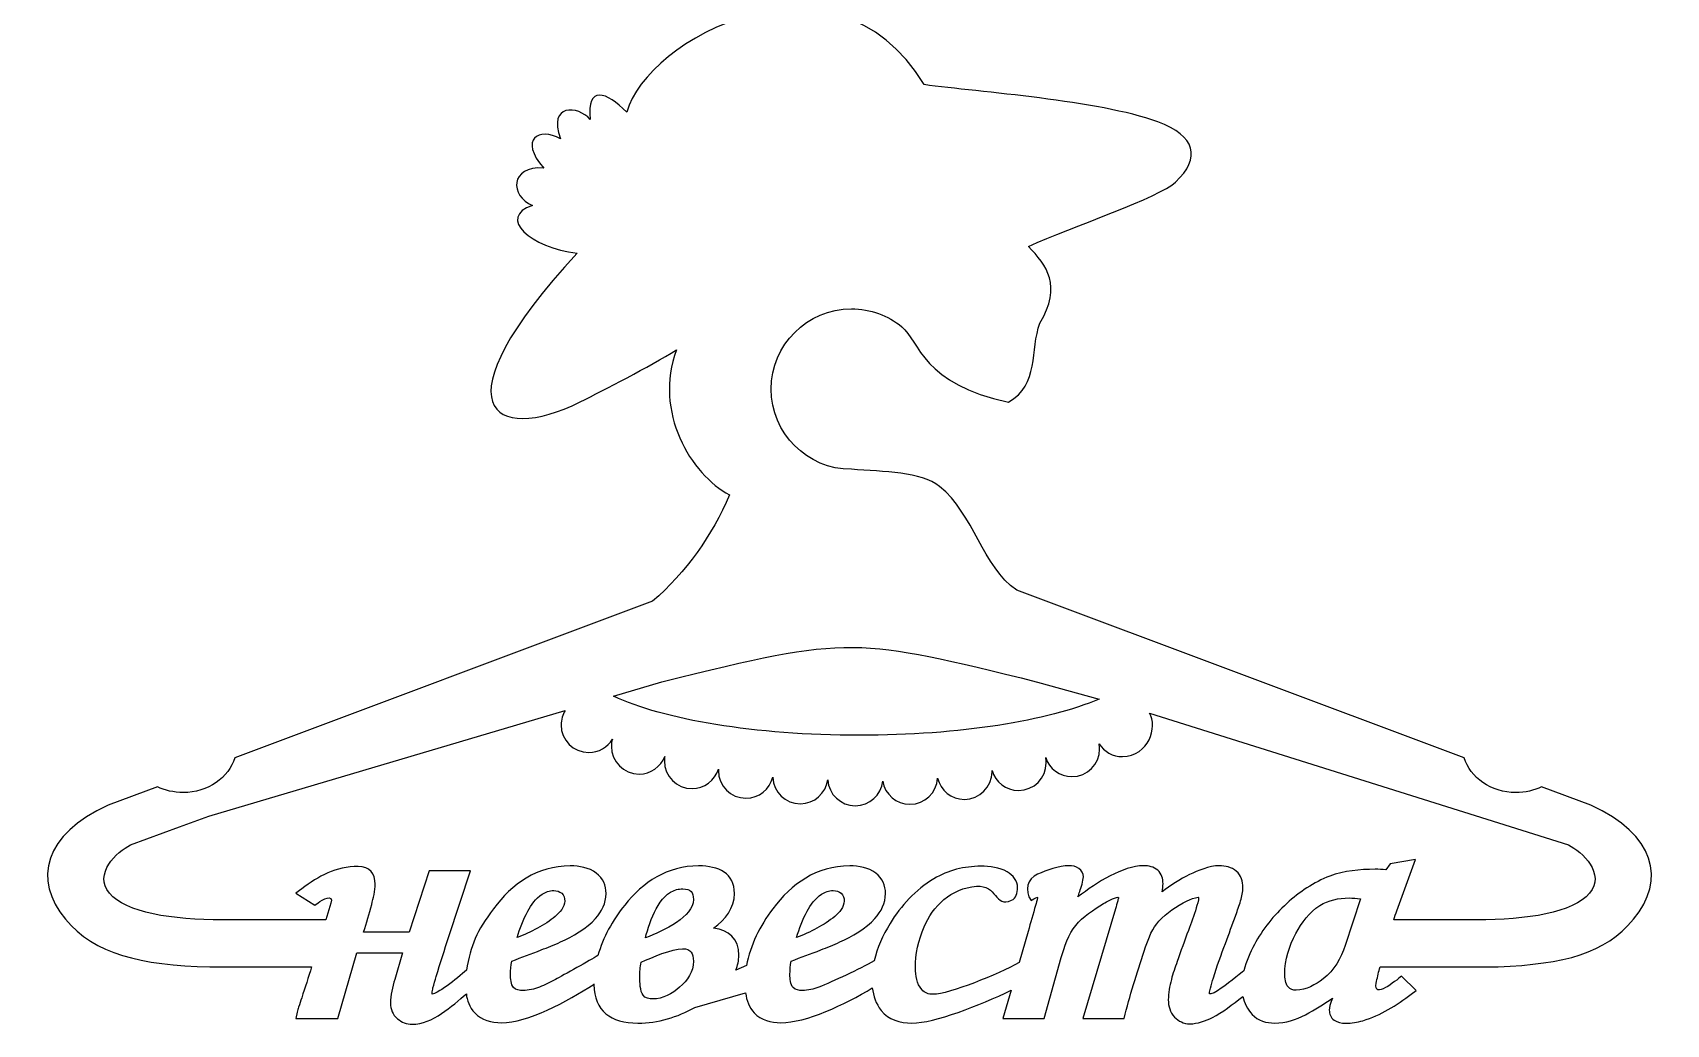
# Model space of a CAD drawing. Header units: millimetres. Extents: x -1234 to 1259, y 230 to 2117.
# Drawn here: x -199.4 to 259, y 264.1 to 542.2 of the extents above; entities that cross this region are included whole.
import ezdxf

# ---------------------------------------------------------------- set-up
doc = ezdxf.new("R2010")
doc.units = ezdxf.units.MM
doc.header["$MEASUREMENT"] = 0
doc.layers.add('layer 1', color=7, linetype='Continuous')

msp = doc.modelspace()

# ---------------------------------------------------------------- linework, layer by layer
at = {"layer": 'layer 1', "color": 230}
for points, knots in [([(140.167, 271.8835), (137.3288, 269.6771), (134.3697, 267.2959), (131.6939, 265.9913), (131.6939, 265.9913), (129.7726, 265.0563), (127.4728, 264.2101), (125.276, 264.2101), (125.276, 264.2101), (123.5652, 264.2101), (122.1329, 264.9343), (121.0086, 266.1165), (121.0086, 266.1165), (119.7333, 267.459), (119.2586, 269.1822), (119.2586, 270.9456), (119.2586, 270.9456), (119.2586, 272.8361), (119.635, 274.7843), (120.1172, 276.6167), (120.1172, 276.6167), (120.5601, 278.3006), (121.1657, 280.0128), (121.7395, 281.6609), (121.7395, 281.6609), (122.758, 284.5858), (123.826, 287.4993), (124.9046, 290.4047), (124.9046, 290.4047), (125.6782, 292.494), (126.4469, 294.607), (127.1, 296.732), (127.1, 296.732), (127.3133, 297.4268), (127.7806, 298.8776), (127.7806, 299.5936), (127.7806, 299.5936), (127.7806, 299.6162), (127.7806, 299.6491), (127.7795, 299.6827), (127.7795, 299.6827), (127.73, 299.6852), (127.6805, 299.6866), (127.6494, 299.6866), (127.6494, 299.6866), (126.7084, 299.6866), (125.3305, 299.0778), (124.5172, 298.6819), (124.5172, 298.6819), (121.5506, 297.2326), (118.8536, 295.3768), (116.633, 293.0275), (116.633, 293.0275), (114.8763, 291.1717), (113.6767, 288.1372), (112.9111, 285.8031), (112.9111, 285.8031), (110.8629, 279.5614), (108.7793, 273.221), (107.1435, 266.8743), (107.1435, 266.8743), (107.1435, 266.8743), (106.8471, 265.7249), (106.8471, 265.7249), (106.8471, 265.7249), (106.8471, 265.7249), (95.2392, 265.7249), (95.2392, 265.7249), (95.2392, 265.7249), (95.2392, 265.7249), (104.4298, 296.454), (104.4298, 296.454), (104.4298, 296.454), (104.6548, 297.2075), (104.8784, 297.9645), (105.0793, 298.7247), (105.0793, 298.7247), (105.1515, 299.001), (105.2651, 299.3852), (105.2994, 299.6724), (105.2994, 299.6724), (105.2994, 299.6742), (105.2994, 299.6749), (105.2994, 299.6774), (105.2994, 299.6774), (105.2297, 299.6852), (105.1497, 299.6866), (105.1069, 299.6866), (105.1069, 299.6866), (104.1451, 299.6866), (101.8966, 298.4088), (101.1035, 297.9394), (101.1035, 297.9394), (98.4142, 296.3471), (95.2141, 294.2292), (93.2816, 291.8304), (93.2816, 291.8304), (91.303, 289.3771), (90.0422, 285.7274), (89.2222, 282.7887), (89.2222, 282.7887), (89.2222, 282.7887), (84.4599, 265.7249), (84.4599, 265.7249), (84.4599, 265.7249), (84.4599, 265.7249), (72.8323, 265.7249), (72.8323, 265.7249), (72.8323, 265.7249), (72.8323, 265.7249), (75.1317, 273.6292), (75.1317, 273.6292), (75.1317, 273.6292), (66.3925, 269.3569), (53.6672, 264.4043), (47.3264, 264.4043), (47.3264, 264.4043), (43.9431, 264.4043), (40.7632, 265.3199), (38.6973, 267.9472), (38.6973, 267.9472), (37.2143, 269.831), (36.476, 272.0069), (36.2188, 274.2745), (36.2188, 274.2745), (28.513, 269.5688), (17.6035, 264.5016), (10.568, 264.5016), (10.568, 264.5016), (7.7181, 264.5016), (5.0345, 265.2318), (3.0846, 267.2514), (3.0846, 267.2514), (1.6243, 268.7647), (0.9447, 270.8045), (0.6667, 272.8563), (0.6667, 272.8563), (0.6667, 272.8563), (-13.5692, 268.7513), (-13.5692, 268.7513), (-13.5692, 268.7513), (-13.5692, 268.7513), (-13.5692, 268.7513), (-13.5692, 268.7513), (-13.5692, 268.7513), (-18.4564, 266.1324), (-23.831, 264.4043), (-29.5491, 264.4043), (-29.5491, 264.4043), (-37.1927, 264.4043), (-41.8726, 267.8319), (-41.8726, 275.196), (-41.8726, 275.196), (-41.8726, 275.2558), (-41.8708, 275.3152), (-41.8708, 275.3733), (-41.8708, 275.3733), (-49.4617, 270.3634), (-60.546, 264.5016), (-67.8362, 264.5016), (-67.8362, 264.5016), (-70.685, 264.5016), (-73.3686, 265.2318), (-75.3178, 267.2514), (-75.3178, 267.2514), (-76.7979, 268.7849), (-77.5677, 271.0617), (-77.6894, 272.4707), (-77.6894, 272.4707), (-77.6894, 272.6267), (-77.6894, 272.4707), (-77.6894, 272.6267), (-77.6894, 272.6267), (-81.7448, 269.1815), (-87.0724, 264.0665), (-92.914, 264.0665), (-92.914, 264.0665), (-94.4885, 264.0665), (-95.8629, 264.6696), (-97.0282, 265.6375), (-97.0282, 265.6375), (-98.3993, 266.7795), (-98.9894, 268.3119), (-98.9894, 270.0096), (-98.9894, 270.0096), (-98.9894, 272.1604), (-98.3668, 274.5685), (-97.7668, 276.6351), (-97.7668, 276.6351), (-97.7668, 276.6351), (-95.6068, 284.0824), (-95.6068, 284.0824), (-95.6068, 284.0824), (-95.6068, 284.0824), (-108.3746, 284.0824), (-108.3746, 284.0824), (-108.3746, 284.0824), (-108.3746, 284.0824), (-113.712, 265.7249), (-113.712, 265.7249), (-113.712, 265.7249), (-113.712, 265.7249), (-125.5197, 265.7249), (-125.5197, 265.7249), (-125.5197, 265.7249), (-125.5197, 265.7249), (-125.1384, 267.5188), (-125.1384, 267.5188), (-125.1384, 267.5188), (-125.0418, 267.9674), (-124.8872, 268.441), (-124.751, 268.8822), (-124.751, 268.8822), (-124.479, 269.7595), (-124.1846, 270.6333), (-123.885, 271.501), (-123.885, 271.501), (-122.8994, 274.3594), (-122.0087, 277.2736), (-121.125, 280.1663), (-121.125, 280.1663), (-121.125, 280.1663), (-149.6477, 280.1631), (-149.6477, 280.1631), (-149.6477, 280.1631), (-169.2585, 280.7454), (-182.0256, 283.7138), (-190.1291, 293.5167), (-190.1291, 293.5167), (-199.3657, 304.711), (-196.27, 317.2856), (-178.1407, 325.572), (-178.1407, 325.572), (-178.1407, 325.572), (-164.3866, 330.7199), (-164.3866, 330.7199), (-164.3866, 330.7199), (-162.2389, 329.677), (-159.769, 329.0824), (-157.1402, 329.0824), (-157.1402, 329.0824), (-150.1928, 329.0824), (-144.3505, 333.2301), (-142.6447, 338.8584), (-142.6447, 338.8584), (-142.6447, 338.8584), (-25.4809, 382.7164), (-25.4809, 382.7164), (-25.4809, 382.7164), (-15.9755, 390.8971), (-8.7854, 401.1263), (-3.8451, 412.548), (-3.8451, 412.548), (-14.6453, 418.2612), (-25.2969, 435.9391), (-18.6866, 453.2707), (-18.6866, 453.2707), (-26.6271, 448.4508), (-38.7404, 442.1108), (-45.7356, 438.6563), (-45.7356, 438.6563), (-70.1809, 426.5847), (-86.6539, 437.1196), (-46.574, 480.413), (-46.574, 480.413), (-59.6771, 481.8507), (-69.1603, 490.4102), (-59.1161, 493.7886), (-59.1161, 493.7886), (-65.523, 496.3399), (-65.5357, 504.9036), (-55.9712, 504.2545), (-55.9712, 504.2545), (-63.059, 512.3283), (-57.3685, 515.8626), (-51.2404, 512.462), (-51.2404, 512.462), (-54.9287, 522.4202), (-46.3019, 521.7626), (-42.9253, 517.8985), (-42.9253, 517.8985), (-44.1097, 527.4906), (-38.2264, 525.7749), (-32.6954, 519.9308), (-32.6954, 519.9308), (-27.2681, 540.061), (25.2867, 569.4373), (50.7561, 527.6434), (50.7561, 527.6434), (66.3964, 525.506), (99.699, 523.2848), (116.2863, 517.2179), (116.2863, 517.2179), (127.0494, 513.2809), (128.4793, 507.1889), (121.2934, 500.2744), (121.2934, 500.2744), (116.9383, 496.083), (92.2719, 487.8299), (80.0291, 482.2657), (80.0291, 482.2657), (85.1883, 476.9289), (89.4776, 471.2713), (83.2586, 460.776), (83.2586, 460.776), (80.4366, 453.2799), (83.1156, 443.4593), (74.473, 438.6075), (74.473, 438.6075), (50.3857, 443.524), (49.4026, 455.5701), (44.4808, 459.7576), (44.4808, 459.7576), (40.6196, 462.878), (35.7038, 464.7466), (30.3529, 464.7466), (30.3529, 464.7466), (17.9261, 464.7466), (7.8515, 454.6712), (7.8515, 442.2462), (7.8515, 442.2462), (7.8515, 429.8195), (17.9261, 419.7459), (30.3529, 419.7459), (30.3529, 419.7459), (39.5406, 419.0041), (49.7925, 419.1527), (55.1031, 414.909), (55.1031, 414.909), (64.749, 407.2049), (67.0661, 392.4508), (76.754, 385.8437), (76.754, 385.8437), (76.754, 385.8437), (202.2768, 338.8584), (202.2768, 338.8584), (202.2768, 338.8584), (203.9822, 333.2294), (209.8249, 329.0824), (216.773, 329.0824), (216.773, 329.0824), (219.4007, 329.0824), (221.8699, 329.6763), (224.0183, 330.7199), (224.0183, 330.7199), (224.0183, 330.7199), (237.7727, 325.572), (237.7727, 325.572), (237.7727, 325.572), (255.9024, 317.2856), (258.9978, 304.711), (249.7608, 293.5167), (249.7608, 293.5167), (241.866, 283.9657), (230.4892, 280.9739), (211.7723, 280.2134), (211.7723, 280.2134), (211.7723, 280.2134), (178.6731, 280.2084), (178.6731, 280.2084), (178.6731, 280.2084), (178.6731, 280.2084), (178.5362, 279.6665), (178.5362, 279.6665), (178.5362, 279.6665), (178.1944, 278.3179), (177.8658, 276.9553), (177.6019, 275.5908), (177.6019, 275.5908), (176.7165, 271.0189), (182.9864, 276.2011), (184.7156, 277.5704), (184.7156, 277.5704), (184.7156, 277.5704), (188.8231, 273.5132), (188.8231, 273.5132), (188.8231, 273.5132), (188.8231, 273.5132), (187.4512, 272.4965), (187.4512, 272.4965), (187.4512, 272.4965), (183.3119, 269.4284), (178.9059, 266.5937), (173.8195, 265.0864), (173.8195, 265.0864), (172.2772, 264.6293), (170.664, 264.3562), (169.0424, 264.3562), (169.0424, 264.3562), (167.8966, 264.3562), (166.6977, 264.5639), (165.7825, 265.2512), (165.7825, 265.2512), (164.8366, 265.9609), (164.4315, 266.9648), (164.4315, 268.0774), (164.4315, 268.0774), (164.4315, 268.8712), (164.6997, 269.7436), (164.9693, 270.4893), (164.9693, 270.4893), (164.9693, 270.4893), (165.3096, 271.4314), (165.3096, 271.4314), (165.3096, 271.4314), (162.9345, 269.6735), (160.3846, 268.1237), (157.7119, 266.7618), (157.7119, 266.7618), (155.1083, 265.4377), (152.1703, 264.4043), (149.1708, 264.4043), (149.1708, 264.4043), (146.7144, 264.4043), (144.4418, 265.0913), (142.799, 266.8499), (142.799, 266.8499), (141.3843, 268.3639), (140.5593, 270.0761), (140.167, 271.8835)], [0, 0, 0, 0, 0.00943396, 0.00943396, 0.00943396, 0.00943396, 0.01886792, 0.01886792, 0.01886792, 0.01886792, 0.02830189, 0.02830189, 0.02830189, 0.02830189, 0.03773585, 0.03773585, 0.03773585, 0.03773585, 0.04716981, 0.04716981, 0.04716981, 0.04716981, 0.05660377, 0.05660377, 0.05660377, 0.05660377, 0.06603774, 0.06603774, 0.06603774, 0.06603774, 0.0754717, 0.0754717, 0.0754717, 0.0754717, 0.08490566, 0.08490566, 0.08490566, 0.08490566, 0.09433962, 0.09433962, 0.09433962, 0.09433962, 0.10377358, 0.10377358, 0.10377358, 0.10377358, 0.11320755, 0.11320755, 0.11320755, 0.11320755, 0.12264151, 0.12264151, 0.12264151, 0.12264151, 0.13207547, 0.13207547, 0.13207547, 0.13207547, 0.14150943, 0.14150943, 0.14150943, 0.14150943, 0.1509434, 0.1509434, 0.1509434, 0.1509434, 0.16037736, 0.16037736, 0.16037736, 0.16037736, 0.16981132, 0.16981132, 0.16981132, 0.16981132, 0.17924528, 0.17924528, 0.17924528, 0.17924528, 0.18867925, 0.18867925, 0.18867925, 0.18867925, 0.19811321, 0.19811321, 0.19811321, 0.19811321, 0.20754717, 0.20754717, 0.20754717, 0.20754717, 0.21698113, 0.21698113, 0.21698113, 0.21698113, 0.22641509, 0.22641509, 0.22641509, 0.22641509, 0.23584906, 0.23584906, 0.23584906, 0.23584906, 0.24528302, 0.24528302, 0.24528302, 0.24528302, 0.25471698, 0.25471698, 0.25471698, 0.25471698, 0.26415094, 0.26415094, 0.26415094, 0.26415094, 0.27358491, 0.27358491, 0.27358491, 0.27358491, 0.28301887, 0.28301887, 0.28301887, 0.28301887, 0.29245283, 0.29245283, 0.29245283, 0.29245283, 0.30188679, 0.30188679, 0.30188679, 0.30188679, 0.31132075, 0.31132075, 0.31132075, 0.31132075, 0.32075472, 0.32075472, 0.32075472, 0.32075472, 0.33018868, 0.33018868, 0.33018868, 0.33018868, 0.33962264, 0.33962264, 0.33962264, 0.33962264, 0.3490566, 0.3490566, 0.3490566, 0.3490566, 0.35849057, 0.35849057, 0.35849057, 0.35849057, 0.36792453, 0.36792453, 0.36792453, 0.36792453, 0.37735849, 0.37735849, 0.37735849, 0.37735849, 0.38679245, 0.38679245, 0.38679245, 0.38679245, 0.39622642, 0.39622642, 0.39622642, 0.39622642, 0.40566038, 0.40566038, 0.40566038, 0.40566038, 0.41509434, 0.41509434, 0.41509434, 0.41509434, 0.4245283, 0.4245283, 0.4245283, 0.4245283, 0.43396226, 0.43396226, 0.43396226, 0.43396226, 0.44339623, 0.44339623, 0.44339623, 0.44339623, 0.45283019, 0.45283019, 0.45283019, 0.45283019, 0.46226415, 0.46226415, 0.46226415, 0.46226415, 0.47169811, 0.47169811, 0.47169811, 0.47169811, 0.48113208, 0.48113208, 0.48113208, 0.48113208, 0.49056604, 0.49056604, 0.49056604, 0.49056604, 0.5, 0.5, 0.5, 0.5, 0.50943396, 0.50943396, 0.50943396, 0.50943396, 0.51886792, 0.51886792, 0.51886792, 0.51886792, 0.52830189, 0.52830189, 0.52830189, 0.52830189, 0.53773585, 0.53773585, 0.53773585, 0.53773585, 0.54716981, 0.54716981, 0.54716981, 0.54716981, 0.55660377, 0.55660377, 0.55660377, 0.55660377, 0.56603774, 0.56603774, 0.56603774, 0.56603774, 0.5754717, 0.5754717, 0.5754717, 0.5754717, 0.58490566, 0.58490566, 0.58490566, 0.58490566, 0.59433962, 0.59433962, 0.59433962, 0.59433962, 0.60377358, 0.60377358, 0.60377358, 0.60377358, 0.61320755, 0.61320755, 0.61320755, 0.61320755, 0.62264151, 0.62264151, 0.62264151, 0.62264151, 0.63207547, 0.63207547, 0.63207547, 0.63207547, 0.64150943, 0.64150943, 0.64150943, 0.64150943, 0.6509434, 0.6509434, 0.6509434, 0.6509434, 0.66037736, 0.66037736, 0.66037736, 0.66037736, 0.66981132, 0.66981132, 0.66981132, 0.66981132, 0.67924528, 0.67924528, 0.67924528, 0.67924528, 0.68867925, 0.68867925, 0.68867925, 0.68867925, 0.69811321, 0.69811321, 0.69811321, 0.69811321, 0.70754717, 0.70754717, 0.70754717, 0.70754717, 0.71698113, 0.71698113, 0.71698113, 0.71698113, 0.72641509, 0.72641509, 0.72641509, 0.72641509, 0.73584906, 0.73584906, 0.73584906, 0.73584906, 0.74528302, 0.74528302, 0.74528302, 0.74528302, 0.75471698, 0.75471698, 0.75471698, 0.75471698, 0.76415094, 0.76415094, 0.76415094, 0.76415094, 0.77358491, 0.77358491, 0.77358491, 0.77358491, 0.78301887, 0.78301887, 0.78301887, 0.78301887, 0.79245283, 0.79245283, 0.79245283, 0.79245283, 0.80188679, 0.80188679, 0.80188679, 0.80188679, 0.81132075, 0.81132075, 0.81132075, 0.81132075, 0.82075472, 0.82075472, 0.82075472, 0.82075472, 0.83018868, 0.83018868, 0.83018868, 0.83018868, 0.83962264, 0.83962264, 0.83962264, 0.83962264, 0.8490566, 0.8490566, 0.8490566, 0.8490566, 0.85849057, 0.85849057, 0.85849057, 0.85849057, 0.86792453, 0.86792453, 0.86792453, 0.86792453, 0.87735849, 0.87735849, 0.87735849, 0.87735849, 0.88679245, 0.88679245, 0.88679245, 0.88679245, 0.89622642, 0.89622642, 0.89622642, 0.89622642, 0.90566038, 0.90566038, 0.90566038, 0.90566038, 0.91509434, 0.91509434, 0.91509434, 0.91509434, 0.9245283, 0.9245283, 0.9245283, 0.9245283, 0.93396226, 0.93396226, 0.93396226, 0.93396226, 0.94339623, 0.94339623, 0.94339623, 0.94339623, 0.95283019, 0.95283019, 0.95283019, 0.95283019, 0.96226415, 0.96226415, 0.96226415, 0.96226415, 0.97169811, 0.97169811, 0.97169811, 0.97169811, 0.98113208, 0.98113208, 0.98113208, 0.98113208, 1, 1, 1, 1]), ([(-36.3653, 356.1094), (-22.4648, 349.5429), (3.2307, 345.1326), (32.6371, 345.1326), (32.6371, 345.1326), (60.8219, 345.1326), (85.5983, 349.1814), (99.8476, 355.3021), (99.8476, 355.3021), (99.8476, 355.3021), (82.568, 360.0817), (82.568, 360.0817), (82.568, 360.0817), (31.6423, 372.5548), (30.4275, 373.4487), (-22.7966, 360.133), (-22.7966, 360.133), (-22.7966, 360.133), (-36.3653, 356.1094), (-36.3653, 356.1094)], [0, 0, 0, 0, 0.16666667, 0.16666667, 0.16666667, 0.16666667, 0.33333333, 0.33333333, 0.33333333, 0.33333333, 0.5, 0.5, 0.5, 0.5, 0.66666667, 0.66666667, 0.66666667, 0.66666667, 1, 1, 1, 1]), ([(-117.0996, 293.3579), (-117.0996, 293.3579), (-115.6757, 298.0239), (-115.6757, 298.0239), (-115.6757, 298.0239), (-114.8069, 300.8689), (-118.203, 299.0173), (-119.2412, 298.1888), (-119.2412, 298.1888), (-119.2412, 298.1888), (-120.1713, 297.4445), (-120.1713, 297.4445), (-120.1713, 297.4445), (-120.1713, 297.4445), (-125.5275, 300.826), (-125.5275, 300.826), (-125.5275, 300.826), (-125.5275, 300.826), (-123.8521, 302.0996), (-123.8521, 302.0996), (-123.8521, 302.0996), (-119.232, 305.6159), (-114.3095, 308.3554), (-108.0403, 308.3554), (-108.0403, 308.3554), (-104.7889, 308.3554), (-103.249, 306.2888), (-103.249, 303.4088), (-103.249, 303.4088), (-103.249, 301.6241), (-103.8033, 299.4043), (-104.2452, 297.6712), (-104.2452, 297.6712), (-104.9038, 295.0842), (-105.686, 292.5043), (-106.506, 289.9494), (-106.506, 289.9494), (-106.506, 289.9494), (-93.7071, 289.9494), (-93.7071, 289.9494), (-93.7071, 289.9494), (-93.7071, 289.9494), (-88.0923, 307.1314), (-88.0923, 307.1314), (-88.0923, 307.1314), (-88.0923, 307.1314), (-76.5007, 307.1314), (-76.5007, 307.1314), (-76.5007, 307.1314), (-76.5007, 307.1314), (-82.5793, 288.7159), (-82.5793, 288.7159), (-82.5793, 288.7159), (-83.8076, 284.9958), (-85.039, 281.2612), (-86.1523, 277.5089), (-86.1523, 277.5089), (-86.4699, 276.4402), (-86.7827, 275.3591), (-87.0462, 274.2759), (-87.0462, 274.2759), (-87.1371, 273.8981), (-87.3126, 273.2309), (-87.3126, 272.8446), (-87.3126, 272.8446), (-87.3126, 272.7689), (-87.3076, 272.6108), (-87.2839, 272.4933), (-87.2839, 272.4933), (-87.2716, 272.4933), (-87.2588, 272.4933), (-87.2471, 272.4933), (-87.2471, 272.4933), (-86.6716, 272.5393), (-85.0744, 273.5443), (-84.6074, 273.851), (-84.6074, 273.851), (-82.574, 275.1819), (-80.6124, 276.7628), (-78.7531, 278.2988), (-78.7531, 278.2988), (-78.7531, 278.2988), (-77.6381, 279.2228), (-77.6381, 279.2228), (-77.6381, 279.2228), (-77.6381, 279.2228), (-77.6381, 279.2228), (-77.6381, 279.2228), (-77.6381, 279.2228), (-76.551, 286.1996), (-74.7429, 290.2668), (-70.0825, 296.4915), (-70.0825, 296.4915), (-64.8802, 303.4346), (-57.9137, 308.5008), (-48.5366, 308.5008), (-48.5366, 308.5008), (-45.9715, 308.5008), (-43.2596, 308.048), (-41.2273, 306.4819), (-41.2273, 306.4819), (-39.3209, 305.0142), (-38.4875, 303.0038), (-38.4875, 300.7192), (-38.4875, 300.7192), (-38.4875, 298.0788), (-39.6747, 295.7415), (-41.4424, 293.73), (-41.4424, 293.73), (-43.8695, 290.9669), (-47.9176, 288.7421), (-51.2966, 287.1576), (-51.2966, 287.1576), (-53.029, 286.3433), (-54.8798, 285.6301), (-56.6713, 284.9335), (-56.6713, 284.9335), (-59.421, 283.8648), (-62.1892, 282.8322), (-64.9608, 281.8099), (-64.9608, 281.8099), (-65.1727, 280.559), (-65.3004, 279.2954), (-65.3004, 278.0289), (-65.3004, 278.0289), (-65.3004, 277.0242), (-65.1979, 275.1684), (-64.4182, 274.3735), (-64.4182, 274.3735), (-63.7552, 273.6989), (-62.7431, 273.5408), (-61.8046, 273.5408), (-61.8046, 273.5408), (-60.2308, 273.5408), (-58.6438, 273.9483), (-57.1969, 274.5055), (-57.1969, 274.5055), (-55.6563, 275.0987), (-54.1313, 275.8717), (-52.6837, 276.6411), (-52.6837, 276.6411), (-50.5102, 277.7979), (-42.8581, 282.0879), (-40.7628, 283.3607), (-40.7628, 283.3607), (-40.7628, 283.3607), (-40.7561, 283.365), (-40.7561, 283.365), (-40.7561, 283.365), (-39.3538, 288.4545), (-36.7006, 293.1746), (-33.2289, 297.5117), (-33.2289, 297.5117), (-28.0881, 303.9338), (-21.3349, 308.5008), (-12.5048, 308.5008), (-12.5048, 308.5008), (-6.9278, 308.5008), (-2.4538, 306.4433), (-2.4538, 300.7192), (-2.4538, 300.7192), (-2.4538, 296.6662), (-5.05, 293.4948), (-8.2996, 291.0666), (-8.2996, 291.0666), (-4.0461, 290.5123), (-1.2288, 288.1011), (-1.2288, 283.4573), (-1.2288, 283.4573), (-1.2288, 281.9602), (-1.55, 280.5604), (-2.1061, 279.2564), (-2.1061, 279.2564), (-2.1061, 279.2564), (0.9387, 280.5201), (0.9387, 280.5201), (0.9387, 280.5201), (1.9596, 286.2895), (4.679, 291.628), (8.3213, 296.4915), (8.3213, 296.4915), (13.5225, 303.4346), (20.4884, 308.5008), (29.8664, 308.5008), (29.8664, 308.5008), (32.4322, 308.5008), (35.1434, 308.048), (37.1758, 306.4819), (37.1758, 306.4819), (39.0822, 305.0142), (39.9145, 303.0038), (39.9145, 300.7192), (39.9145, 300.7192), (39.9145, 298.0788), (38.7284, 295.7415), (36.96, 293.73), (36.96, 293.73), (34.5343, 290.9669), (30.4862, 288.7421), (27.1071, 287.1576), (27.1071, 287.1576), (25.373, 286.3433), (23.5232, 285.6301), (21.7318, 284.9335), (21.7318, 284.9335), (18.9821, 283.8648), (16.2129, 282.8322), (13.4412, 281.8099), (13.4412, 281.8099), (13.231, 280.559), (13.1026, 279.2954), (13.1026, 278.0289), (13.1026, 278.0289), (13.1026, 277.0242), (13.2059, 275.1684), (13.9856, 274.3735), (13.9856, 274.3735), (14.6485, 273.6989), (15.6599, 273.5408), (16.5977, 273.5408), (16.5977, 273.5408), (18.172, 273.5408), (19.7582, 273.9483), (21.2051, 274.5055), (21.2051, 274.5055), (25.1657, 276.0302), (32.5649, 279.5331), (36.7516, 281.8587), (36.7516, 281.8587), (37.5808, 285.5324), (39.1635, 289.0403), (41.1891, 292.3228), (41.1891, 292.3228), (44.2767, 297.3217), (48.2827, 301.7745), (53.5186, 304.9133), (53.5186, 304.9133), (57.5019, 307.2994), (61.9394, 308.4035), (66.6663, 308.4035), (66.6663, 308.4035), (69.1239, 308.4035), (71.9274, 308.1145), (74.0411, 306.8442), (74.0411, 306.8442), (75.7561, 305.8133), (76.9716, 304.3396), (76.9716, 302.3787), (76.9716, 302.3787), (76.9716, 300.9746), (76.592, 299.4648), (75.2393, 298.8517), (75.2393, 298.8517), (70.5721, 296.7327), (71.2669, 303.2373), (65.4473, 302.8046), (65.4473, 302.8046), (58.2908, 302.2718), (53.1532, 297.1049), (50.7409, 291.3928), (50.7409, 291.3928), (49.1748, 287.6833), (48.301, 283.8104), (48.301, 279.8179), (48.301, 279.8179), (48.301, 277.7601), (48.6828, 275.4833), (50.09, 273.8256), (50.09, 273.8256), (50.9072, 272.8619), (51.9348, 272.4933), (53.2395, 272.4933), (53.2395, 272.4933), (57.9009, 272.4933), (71.4693, 278.1106), (77.3816, 281.3663), (77.3816, 281.3663), (77.3816, 281.3663), (79.9265, 290.1132), (79.9265, 290.1132), (79.9265, 290.1132), (80.6365, 292.5496), (81.3479, 294.9869), (82.0211, 297.4318), (82.0211, 297.4318), (82.2107, 298.1223), (82.4, 298.8164), (82.5705, 299.5111), (82.5705, 299.5111), (82.5882, 299.5844), (82.6101, 299.665), (82.6303, 299.7489), (82.6303, 299.7489), (81.9514, 299.4892), (81.1003, 299.0162), (80.7515, 298.8139), (80.7515, 298.8139), (78.8706, 301.5385), (79.6265, 305.0057), (82.6048, 306.1872), (82.6048, 306.1872), (85.16, 307.2867), (88.5331, 308.5478), (91.3847, 308.5478), (91.3847, 308.5478), (92.36, 308.5478), (93.3657, 308.3706), (94.1631, 307.8163), (94.1631, 307.8163), (94.9898, 307.2414), (95.4243, 306.397), (95.4243, 305.4387), (95.4243, 305.4387), (95.4243, 304.2564), (94.8016, 302.476), (94.4192, 301.3468), (94.4192, 301.3468), (94.2455, 300.8335), (94.0733, 300.3159), (93.9042, 299.7959), (93.9042, 299.7959), (99.2738, 303.886), (106.5159, 308.5478), (112.3055, 308.5478), (112.3055, 308.5478), (113.7457, 308.5478), (115.1982, 308.233), (116.2828, 307.2963), (116.2828, 307.2963), (117.4162, 306.3156), (117.7877, 304.9017), (117.7877, 303.5061), (117.7877, 303.5061), (117.7877, 302.8113), (117.6748, 302.0225), (117.4976, 301.2049), (117.4976, 301.2049), (119.9307, 303.0508), (122.5312, 304.7807), (125.1752, 306.0486), (125.1752, 306.0486), (127.5393, 307.1809), (130.7974, 308.5478), (133.5001, 308.5478), (133.5001, 308.5478), (135.2696, 308.5478), (137.0044, 308.1506), (138.3395, 307.014), (138.3395, 307.014), (139.7358, 305.8267), (140.2098, 304.1372), (140.2098, 302.4264), (140.2098, 302.4264), (140.2098, 301.172), (139.9148, 299.8801), (139.5568, 298.6752), (139.5568, 298.6752), (139.1595, 297.3401), (138.6597, 295.9891), (138.1874, 294.6742), (138.1874, 294.6742), (137.245, 292.037), (136.2736, 289.4082), (135.2965, 286.7812), (135.2965, 286.7812), (134.1051, 283.5825), (132.9214, 280.3488), (131.899, 277.0989), (131.899, 277.0989), (131.5966, 276.1338), (131.3015, 275.1532), (131.0656, 274.1712), (131.0656, 274.1712), (130.9648, 273.7435), (130.8176, 273.1386), (130.8176, 272.7006), (130.8176, 272.7006), (130.8176, 272.673), (130.8176, 272.632), (130.8201, 272.5906), (130.8201, 272.5906), (130.8243, 272.5906), (130.8279, 272.5906), (130.8317, 272.5906), (130.8317, 272.5906), (131.3065, 272.5906), (131.7402, 272.7169), (132.1449, 272.9419), (132.1449, 272.9419), (134.5639, 274.2844), (137.8849, 276.9729), (140.0022, 278.6954), (140.0022, 278.6954), (140.0022, 278.6954), (140.4836, 279.0877), (140.4836, 279.0877), (140.4836, 279.0877), (141.1349, 281.6811), (142.2446, 284.2161), (143.4209, 286.4274), (143.4209, 286.4274), (145.7228, 290.7567), (148.8114, 294.6098), (152.5192, 297.9787), (152.5192, 297.9787), (156.0358, 301.1749), (160.0595, 303.8935), (164.613, 305.6485), (164.613, 305.6485), (168.5114, 307.1509), (173.0887, 307.5506), (177.2683, 307.5506), (177.2683, 307.5506), (178.2691, 307.5506), (179.2681, 307.5096), (180.2636, 307.4332), (180.2636, 307.4332), (180.2636, 307.4332), (181.4886, 309.0714), (181.4886, 309.0714), (181.4886, 309.0714), (181.4886, 309.0714), (188.6483, 310.3106), (188.6483, 310.3106), (188.6483, 310.3106), (188.6483, 310.3106), (183.4166, 295.9371), (183.4166, 295.9371), (183.4166, 295.9371), (183.1042, 295.0817), (182.8035, 294.2214), (182.5103, 293.3579), (182.5103, 293.3579), (182.5103, 293.3579), (184.0091, 293.3579), (184.0091, 293.3579), (184.0091, 293.3579), (184.0091, 293.3579), (205.7641, 293.3579), (205.7641, 293.3579), (205.7641, 293.3579), (219.8327, 293.3579), (232.9266, 295.3718), (237.455, 300.8487), (237.455, 300.8487), (241.9987, 306.3432), (235.4277, 312.453), (231.5144, 314.3979), (231.5144, 314.3979), (231.5144, 314.3979), (114.0127, 351.3828), (114.0127, 351.3828), (114.0127, 351.3828), (116.3037, 347.4038), (113.9077, 339.4188), (106.4034, 339.1542), (106.4034, 339.1542), (103.6459, 339.0583), (101.222, 340.5961), (99.8494, 342.7667), (99.8494, 342.7667), (99.9417, 342.2881), (99.9913, 341.7932), (99.9913, 341.2866), (99.9913, 341.2866), (99.9913, 337.0069), (96.5205, 333.5369), (92.2408, 333.5369), (92.2408, 333.5369), (88.786, 333.5369), (85.8597, 335.7984), (84.86, 338.9196), (84.86, 338.9196), (84.9548, 338.4357), (85.0036, 337.9333), (85.0036, 337.4211), (85.0036, 337.4211), (85.0036, 333.141), (81.5336, 329.6703), (77.2539, 329.6703), (77.2539, 329.6703), (73.7117, 329.6703), (70.7243, 332.0465), (69.801, 335.2918), (69.801, 335.2918), (69.8059, 335.1694), (69.8094, 335.0449), (69.8094, 334.9215), (69.8094, 334.9215), (69.8094, 330.6399), (66.3395, 327.1699), (62.0579, 327.1699), (62.0579, 327.1699), (58.4082, 327.1699), (55.3475, 329.694), (54.5257, 333.0925), (54.5257, 333.0925), (54.2958, 329.0194), (50.9206, 325.7846), (46.7887, 325.7846), (46.7887, 325.7846), (42.9459, 325.7846), (39.7568, 328.5825), (39.1444, 332.2513), (39.1444, 332.2513), (38.7065, 328.3876), (35.4275, 325.3856), (31.4449, 325.3856), (31.4449, 325.3856), (27.33, 325.3856), (23.9644, 328.5942), (23.7121, 332.6464), (23.7121, 332.6464), (23.202, 328.8581), (19.9584, 325.9392), (16.0314, 325.9392), (16.0314, 325.9392), (11.8659, 325.9392), (8.4684, 329.2267), (8.2894, 333.3487), (8.2894, 333.3487), (7.4443, 329.9837), (4.4009, 327.4919), (0.7724, 327.4919), (0.7724, 327.4919), (-3.5073, 327.4919), (-6.9773, 330.9619), (-6.9773, 335.2416), (-6.9773, 335.2416), (-6.9773, 335.3683), (-6.9731, 335.496), (-6.967, 335.6212), (-6.967, 335.6212), (-7.9501, 332.4689), (-10.8906, 330.1804), (-14.3666, 330.1804), (-14.3666, 330.1804), (-18.6463, 330.1804), (-22.116, 333.6511), (-22.116, 337.9309), (-22.116, 337.9309), (-22.116, 338.3738), (-22.0785, 338.8064), (-22.0084, 339.2288), (-22.0084, 339.2288), (-23.1309, 336.3337), (-25.9429, 334.2794), (-29.2357, 334.2794), (-29.2357, 334.2794), (-33.5154, 334.2794), (-36.9854, 337.7494), (-36.9854, 342.0291), (-36.9854, 342.0291), (-36.9854, 342.7306), (-36.8913, 343.4106), (-36.7173, 344.0558), (-36.7173, 344.0558), (-38.075, 341.8116), (-40.5382, 340.312), (-43.352, 340.312), (-43.352, 340.312), (-47.6328, 340.312), (-51.1017, 343.7809), (-51.1017, 348.0617), (-51.1017, 348.0617), (-51.1017, 349.5277), (-50.6942, 350.8989), (-49.9867, 352.0698), (-49.9867, 352.0698), (-49.9867, 352.0698), (-149.9222, 322.4282), (-149.9222, 322.4282), (-149.9222, 322.4282), (-149.9222, 322.4282), (-158.1686, 319.4145), (-158.1686, 319.4145), (-158.1686, 319.4145), (-158.1686, 319.4145), (-171.8823, 314.3979), (-171.8823, 314.3979), (-171.8823, 314.3979), (-175.7977, 312.453), (-182.3677, 306.3432), (-177.8247, 300.8487), (-177.8247, 300.8487), (-173.2938, 295.3718), (-160.2017, 293.3579), (-146.1331, 293.3579), (-146.1331, 293.3579), (-146.1331, 293.3579), (-140.4436, 293.3579), (-140.4436, 293.3579), (-140.4436, 293.3579), (-140.4436, 293.3579), (-117.0996, 293.3579), (-117.0996, 293.3579)], [0, 0, 0, 0, 0.00666667, 0.00666667, 0.00666667, 0.00666667, 0.01333333, 0.01333333, 0.01333333, 0.01333333, 0.02, 0.02, 0.02, 0.02, 0.02666667, 0.02666667, 0.02666667, 0.02666667, 0.03333333, 0.03333333, 0.03333333, 0.03333333, 0.04, 0.04, 0.04, 0.04, 0.04666667, 0.04666667, 0.04666667, 0.04666667, 0.05333333, 0.05333333, 0.05333333, 0.05333333, 0.06, 0.06, 0.06, 0.06, 0.06666667, 0.06666667, 0.06666667, 0.06666667, 0.07333333, 0.07333333, 0.07333333, 0.07333333, 0.08, 0.08, 0.08, 0.08, 0.08666667, 0.08666667, 0.08666667, 0.08666667, 0.09333333, 0.09333333, 0.09333333, 0.09333333, 0.1, 0.1, 0.1, 0.1, 0.10666667, 0.10666667, 0.10666667, 0.10666667, 0.11333333, 0.11333333, 0.11333333, 0.11333333, 0.12, 0.12, 0.12, 0.12, 0.12666667, 0.12666667, 0.12666667, 0.12666667, 0.13333333, 0.13333333, 0.13333333, 0.13333333, 0.14, 0.14, 0.14, 0.14, 0.14666667, 0.14666667, 0.14666667, 0.14666667, 0.15333333, 0.15333333, 0.15333333, 0.15333333, 0.16, 0.16, 0.16, 0.16, 0.16666667, 0.16666667, 0.16666667, 0.16666667, 0.17333333, 0.17333333, 0.17333333, 0.17333333, 0.18, 0.18, 0.18, 0.18, 0.18666667, 0.18666667, 0.18666667, 0.18666667, 0.19333333, 0.19333333, 0.19333333, 0.19333333, 0.2, 0.2, 0.2, 0.2, 0.20666667, 0.20666667, 0.20666667, 0.20666667, 0.21333333, 0.21333333, 0.21333333, 0.21333333, 0.22, 0.22, 0.22, 0.22, 0.22666667, 0.22666667, 0.22666667, 0.22666667, 0.23333333, 0.23333333, 0.23333333, 0.23333333, 0.24, 0.24, 0.24, 0.24, 0.24666667, 0.24666667, 0.24666667, 0.24666667, 0.25333333, 0.25333333, 0.25333333, 0.25333333, 0.26, 0.26, 0.26, 0.26, 0.26666667, 0.26666667, 0.26666667, 0.26666667, 0.27333333, 0.27333333, 0.27333333, 0.27333333, 0.28, 0.28, 0.28, 0.28, 0.28666667, 0.28666667, 0.28666667, 0.28666667, 0.29333333, 0.29333333, 0.29333333, 0.29333333, 0.3, 0.3, 0.3, 0.3, 0.30666667, 0.30666667, 0.30666667, 0.30666667, 0.31333333, 0.31333333, 0.31333333, 0.31333333, 0.32, 0.32, 0.32, 0.32, 0.32666667, 0.32666667, 0.32666667, 0.32666667, 0.33333333, 0.33333333, 0.33333333, 0.33333333, 0.34, 0.34, 0.34, 0.34, 0.34666667, 0.34666667, 0.34666667, 0.34666667, 0.35333333, 0.35333333, 0.35333333, 0.35333333, 0.36, 0.36, 0.36, 0.36, 0.36666667, 0.36666667, 0.36666667, 0.36666667, 0.37333333, 0.37333333, 0.37333333, 0.37333333, 0.38, 0.38, 0.38, 0.38, 0.38666667, 0.38666667, 0.38666667, 0.38666667, 0.39333333, 0.39333333, 0.39333333, 0.39333333, 0.4, 0.4, 0.4, 0.4, 0.40666667, 0.40666667, 0.40666667, 0.40666667, 0.41333333, 0.41333333, 0.41333333, 0.41333333, 0.42, 0.42, 0.42, 0.42, 0.42666667, 0.42666667, 0.42666667, 0.42666667, 0.43333333, 0.43333333, 0.43333333, 0.43333333, 0.44, 0.44, 0.44, 0.44, 0.44666667, 0.44666667, 0.44666667, 0.44666667, 0.45333333, 0.45333333, 0.45333333, 0.45333333, 0.46, 0.46, 0.46, 0.46, 0.46666667, 0.46666667, 0.46666667, 0.46666667, 0.47333333, 0.47333333, 0.47333333, 0.47333333, 0.48, 0.48, 0.48, 0.48, 0.48666667, 0.48666667, 0.48666667, 0.48666667, 0.49333333, 0.49333333, 0.49333333, 0.49333333, 0.5, 0.5, 0.5, 0.5, 0.50666667, 0.50666667, 0.50666667, 0.50666667, 0.51333333, 0.51333333, 0.51333333, 0.51333333, 0.52, 0.52, 0.52, 0.52, 0.52666667, 0.52666667, 0.52666667, 0.52666667, 0.53333333, 0.53333333, 0.53333333, 0.53333333, 0.54, 0.54, 0.54, 0.54, 0.54666667, 0.54666667, 0.54666667, 0.54666667, 0.55333333, 0.55333333, 0.55333333, 0.55333333, 0.56, 0.56, 0.56, 0.56, 0.56666667, 0.56666667, 0.56666667, 0.56666667, 0.57333333, 0.57333333, 0.57333333, 0.57333333, 0.58, 0.58, 0.58, 0.58, 0.58666667, 0.58666667, 0.58666667, 0.58666667, 0.59333333, 0.59333333, 0.59333333, 0.59333333, 0.6, 0.6, 0.6, 0.6, 0.60666667, 0.60666667, 0.60666667, 0.60666667, 0.61333333, 0.61333333, 0.61333333, 0.61333333, 0.62, 0.62, 0.62, 0.62, 0.62666667, 0.62666667, 0.62666667, 0.62666667, 0.63333333, 0.63333333, 0.63333333, 0.63333333, 0.64, 0.64, 0.64, 0.64, 0.64666667, 0.64666667, 0.64666667, 0.64666667, 0.65333333, 0.65333333, 0.65333333, 0.65333333, 0.66, 0.66, 0.66, 0.66, 0.66666667, 0.66666667, 0.66666667, 0.66666667, 0.67333333, 0.67333333, 0.67333333, 0.67333333, 0.68, 0.68, 0.68, 0.68, 0.68666667, 0.68666667, 0.68666667, 0.68666667, 0.69333333, 0.69333333, 0.69333333, 0.69333333, 0.7, 0.7, 0.7, 0.7, 0.70666667, 0.70666667, 0.70666667, 0.70666667, 0.71333333, 0.71333333, 0.71333333, 0.71333333, 0.72, 0.72, 0.72, 0.72, 0.72666667, 0.72666667, 0.72666667, 0.72666667, 0.73333333, 0.73333333, 0.73333333, 0.73333333, 0.74, 0.74, 0.74, 0.74, 0.74666667, 0.74666667, 0.74666667, 0.74666667, 0.75333333, 0.75333333, 0.75333333, 0.75333333, 0.76, 0.76, 0.76, 0.76, 0.76666667, 0.76666667, 0.76666667, 0.76666667, 0.77333333, 0.77333333, 0.77333333, 0.77333333, 0.78, 0.78, 0.78, 0.78, 0.78666667, 0.78666667, 0.78666667, 0.78666667, 0.79333333, 0.79333333, 0.79333333, 0.79333333, 0.8, 0.8, 0.8, 0.8, 0.80666667, 0.80666667, 0.80666667, 0.80666667, 0.81333333, 0.81333333, 0.81333333, 0.81333333, 0.82, 0.82, 0.82, 0.82, 0.82666667, 0.82666667, 0.82666667, 0.82666667, 0.83333333, 0.83333333, 0.83333333, 0.83333333, 0.84, 0.84, 0.84, 0.84, 0.84666667, 0.84666667, 0.84666667, 0.84666667, 0.85333333, 0.85333333, 0.85333333, 0.85333333, 0.86, 0.86, 0.86, 0.86, 0.86666667, 0.86666667, 0.86666667, 0.86666667, 0.87333333, 0.87333333, 0.87333333, 0.87333333, 0.88, 0.88, 0.88, 0.88, 0.88666667, 0.88666667, 0.88666667, 0.88666667, 0.89333333, 0.89333333, 0.89333333, 0.89333333, 0.9, 0.9, 0.9, 0.9, 0.90666667, 0.90666667, 0.90666667, 0.90666667, 0.91333333, 0.91333333, 0.91333333, 0.91333333, 0.92, 0.92, 0.92, 0.92, 0.92666667, 0.92666667, 0.92666667, 0.92666667, 0.93333333, 0.93333333, 0.93333333, 0.93333333, 0.94, 0.94, 0.94, 0.94, 0.94666667, 0.94666667, 0.94666667, 0.94666667, 0.95333333, 0.95333333, 0.95333333, 0.95333333, 0.96, 0.96, 0.96, 0.96, 0.96666667, 0.96666667, 0.96666667, 0.96666667, 0.97333333, 0.97333333, 0.97333333, 0.97333333, 0.98, 0.98, 0.98, 0.98, 0.98666667, 0.98666667, 0.98666667, 0.98666667, 1, 1, 1, 1]), ([(-63.4294, 288.3883), (-59.6336, 289.9173), (-55.6411, 291.8657), (-52.7417, 294.3265), (-52.7417, 294.3265), (-51.4714, 295.4044), (-50.0843, 296.9429), (-50.0843, 298.6423), (-50.0843, 298.6423), (-50.0843, 299.4574), (-50.2792, 300.2261), (-50.9142, 300.8144), (-50.9142, 300.8144), (-51.5404, 301.3924), (-52.314, 301.5873), (-53.1836, 301.5873), (-53.1836, 301.5873), (-54.3825, 301.5873), (-55.4671, 301.1621), (-56.4434, 300.5335), (-56.4434, 300.5335), (-58.2398, 299.3718), (-59.537, 297.6327), (-60.4763, 295.8154), (-60.4763, 295.8154), (-61.7119, 293.4269), (-62.7042, 290.9449), (-63.4294, 288.3883)], [0, 0, 0, 0, 0.125, 0.125, 0.125, 0.125, 0.25, 0.25, 0.25, 0.25, 0.375, 0.375, 0.375, 0.375, 0.5, 0.5, 0.5, 0.5, 0.625, 0.625, 0.625, 0.625, 0.75, 0.75, 0.75, 0.75, 1, 1, 1, 1]), ([(-27.4471, 288.3254), (-22.0993, 290.3969), (-13.9927, 294.2441), (-13.9927, 299.0767), (-13.9927, 299.0767), (-13.9927, 301.1218), (-14.7327, 302.0536), (-16.9727, 302.0536), (-16.9727, 302.0536), (-17.5539, 302.0536), (-18.1288, 301.9864), (-18.6866, 301.8385), (-18.6866, 301.8385), (-23.5989, 300.5462), (-26.159, 293.3904), (-27.4471, 288.3254)], [0, 0, 0, 0, 0.2, 0.2, 0.2, 0.2, 0.4, 0.4, 0.4, 0.4, 0.6, 0.6, 0.6, 0.6, 1, 1, 1, 1]), ([(14.9736, 288.3883), (18.7702, 289.9173), (22.7619, 291.8657), (25.6606, 294.3265), (25.6606, 294.3265), (26.9317, 295.4044), (28.318, 296.9429), (28.318, 298.6423), (28.318, 298.6423), (28.318, 299.4574), (28.1231, 300.2261), (27.4878, 300.8144), (27.4878, 300.8144), (26.8627, 301.3924), (26.088, 301.5873), (25.2195, 301.5873), (25.2195, 301.5873), (24.0196, 301.5873), (22.936, 301.1621), (21.9603, 300.5335), (21.9603, 300.5335), (20.1625, 299.3718), (18.866, 297.6327), (17.9261, 295.8154), (17.9261, 295.8154), (16.6901, 293.4269), (15.6988, 290.9449), (14.9736, 288.3883)], [0, 0, 0, 0, 0.125, 0.125, 0.125, 0.125, 0.25, 0.25, 0.25, 0.25, 0.375, 0.375, 0.375, 0.375, 0.5, 0.5, 0.5, 0.5, 0.625, 0.625, 0.625, 0.625, 0.75, 0.75, 0.75, 0.75, 1, 1, 1, 1]), ([(173.1761, 299.2727), (172.1074, 299.4146), (171.0234, 299.5094), (169.9724, 299.5094), (169.9724, 299.5094), (167.0327, 299.5094), (164.2324, 298.9044), (161.7448, 297.4123), (161.7448, 297.4123), (158.8521, 295.6768), (156.6273, 292.379), (155.0881, 289.583), (155.0881, 289.583), (153.1255, 286.0174), (151.945, 282.2029), (151.945, 278.1754), (151.945, 278.1754), (151.945, 277.1109), (152.0678, 275.3917), (152.8676, 274.5458), (152.8676, 274.5458), (153.48, 273.8981), (154.2211, 273.636), (155.143, 273.636), (155.143, 273.636), (157.9306, 273.636), (160.623, 275.2102), (162.7042, 276.806), (162.7042, 276.806), (165.8356, 279.208), (167.7225, 282.6348), (168.8914, 286.1996), (168.8914, 286.1996), (168.8914, 286.1996), (173.1761, 299.2727), (173.1761, 299.2727)], [0, 0, 0, 0, 0.1, 0.1, 0.1, 0.1, 0.2, 0.2, 0.2, 0.2, 0.3, 0.3, 0.3, 0.3, 0.4, 0.4, 0.4, 0.4, 0.5, 0.5, 0.5, 0.5, 0.6, 0.6, 0.6, 0.6, 0.7, 0.7, 0.7, 0.7, 0.8, 0.8, 0.8, 0.8, 1, 1, 1, 1]), ([(-28.6743, 281.4929), (-28.9028, 280.1136), (-29.0305, 278.718), (-29.0305, 277.3218), (-29.0305, 277.3218), (-29.0305, 275.9658), (-28.9332, 273.3806), (-28.1065, 272.2018), (-28.1065, 272.2018), (-27.5108, 271.3532), (-26.3883, 271.1735), (-25.3769, 271.1735), (-25.3769, 271.1735), (-22.526, 271.1735), (-19.9198, 272.7395), (-17.8642, 274.4482), (-17.8642, 274.4482), (-15.5039, 276.4094), (-13.9927, 278.7902), (-13.9927, 281.7982), (-13.9927, 281.7982), (-13.9927, 283.926), (-14.5841, 285.2586), (-17.0325, 285.2586), (-17.0325, 285.2586), (-19.9711, 285.2586), (-25.5792, 282.8775), (-28.6743, 281.4929)], [0, 0, 0, 0, 0.125, 0.125, 0.125, 0.125, 0.25, 0.25, 0.25, 0.25, 0.375, 0.375, 0.375, 0.375, 0.5, 0.5, 0.5, 0.5, 0.625, 0.625, 0.625, 0.625, 0.75, 0.75, 0.75, 0.75, 1, 1, 1, 1])]:
    msp.add_open_spline(points, degree=3, knots=knots, dxfattribs=at)

doc.saveas('drawing.dxf')
